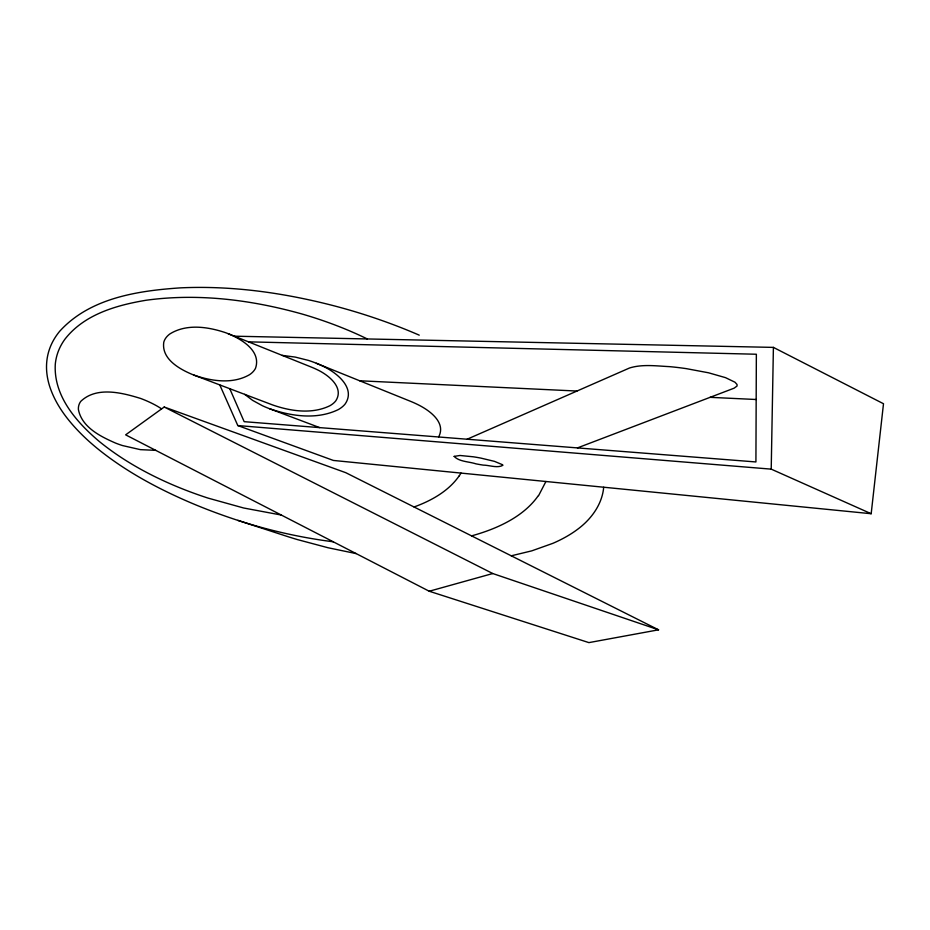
<?xml version="1.0" encoding="UTF-8"?>
<svg xmlns="http://www.w3.org/2000/svg" width="930" height="930" viewBox="0 0 930 930"><rect width="100%" height="100%" fill="white"/><g stroke="black" fill="none" stroke-linecap="round" stroke-linejoin="round"><path stroke-width="1.4" d="M773.4 347.39L883.5 403.736L871.178 513.72L771.214 469.139L773.4 347.39L234.441 336.195M603.698 487.227C602.14 504.804 590.713 519.882 576.751 529.937A604.709 190.534 20.4 0 1 552.827 543.352L531.739 550.862L511.256 555.815M545.922 481.496L538.598 495.644M438.623 436.984C446.679 422.057 428.439 409.595 416.768 404.085A38.316 12.846 16.9 0 0 410.827 401.446L316.328 363.258A37.026 12.52 18 0 0 308.272 360.363L295.287 357.097L282.139 355.365M459.281 475.823L461.036 473.091M164.215 407.015L125.631 434.845L429.23 591.236L588.911 642.618L658.556 629.819L345.821 472.707L164.215 407.015L492.749 573.531L658.556 629.819M467.116 439.227L629.575 367.978C642.456 364.002 656.336 365.99 669.542 366.641A128.363 47.093 13.5 0 1 686.34 368.64L708.567 372.802L725.551 377.661L735.002 382.23L737.025 384.462L737.072 386.008L734.13 388.17L577.437 447.911M414.048 506.978L417.268 505.781A561.115 173.584 21.2 0 0 459.211 475.8M429.23 591.236L492.749 573.531M155.74 450.353L140.384 449.643L122.528 445.563A31.376 8.754 18.9 0 1 115.692 443.133C100.603 436.565 81.875 427.335 78.411 409.584A142.918 41.176 18.2 0 1 80.771 401.353C96.615 386.159 122.097 392.704 140.779 398.505A39.292 11.52 19.1 0 1 161.529 408.828M248.496 341.845L756.357 354.237L755.916 461.954L244.16 421.674L229.768 388.705M359.701 380.777L576.984 391.042M710.102 397.331L756.171 399.505M219.782 384.915L237.801 425.556L771.214 469.139M871.178 513.72L333.382 460.443L237.801 425.556M333.219 541.783C300.867 537.645 268.898 530.46 237.871 520.382M281.325 515.046L243.683 508.001L208.122 498.12A120.168 33.84 18.1 0 1 183.652 489.354C153.59 477.462 124.69 462.082 99.522 441.669C76.725 422.441 53.51 396.238 55.277 364.397A508.943 157.31 15.3 0 1 64.937 339.183C84.2 314.363 116.494 305.18 146.173 300.239C198.381 293.066 251.658 299.867 302.122 314.038A144.824 49.232 18.1 0 1 364.746 337.706L367.327 338.962M356.12 553.582L328.046 547.747L297.216 539.528A147.231 41.245 17.3 0 1 284.778 535.645L236.685 519.986A170.574 48.244 17.8 0 1 188.093 501.619C155.705 487.529 124.306 470.487 96.871 448.097A315.096 94.011 17 0 1 81.968 434.705C68.064 420.895 55.544 404.829 49.534 385.938A525.869 162.401 15.2 0 1 46.698 362.526A552.734 170.771 15 0 1 59.671 331.289C89.85 297.937 137.814 290.73 180.513 287.858C231.942 285.487 283.464 292.776 333.207 305.598A204.112 69.192 17.6 0 1 419.244 335.16M244.695 394.355L252.611 400.365L262.295 405.666A35.294 11.346 18.1 0 0 269.375 408.642C291.171 416.245 316.781 420.046 338.276 409.607A141.86 46.895 18.9 0 0 345.158 403.969C356.318 387.752 335.835 371.942 322.408 365.955A37.177 12.567 18 0 0 316.34 363.258M193.661 375.011C211.331 381.207 232.651 384.474 249.612 374.651A126.678 41.757 19.7 0 0 255.541 368.233C261.667 350.238 239.905 338.113 225.932 332.812C208.192 326.779 186.57 323.477 169.853 333.963A122.434 40.432 18.1 0 0 163.773 342.228C161.262 359.34 180.257 369.594 193.661 375.011L272.513 404.91C290.625 411.246 311.934 414.431 329.813 405.782A117.517 38.828 18.7 0 0 335.881 400.714C344.519 387.171 327.779 374.511 316.746 369.477A30.806 10.37 18 0 0 311.457 367.141L228.141 333.672M269.375 408.642L319.688 427.614M538.365 495.562A629.017 196.567 21.1 0 1 471.545 535.878M454.166 456.386C459.176 461.815 469.069 461.547 475.916 463.838A70.448 23.401 16.2 0 0 483.228 465.116C489.308 465.14 497.469 468.453 502.886 465.302A3.708 1.197 15.8 0 0 502.479 464.709L494.481 461.361L480.845 458.095A66.82 21.03 15.8 0 0 473.358 456.804L460.001 455.479L454.166 456.386"/></g></svg>
